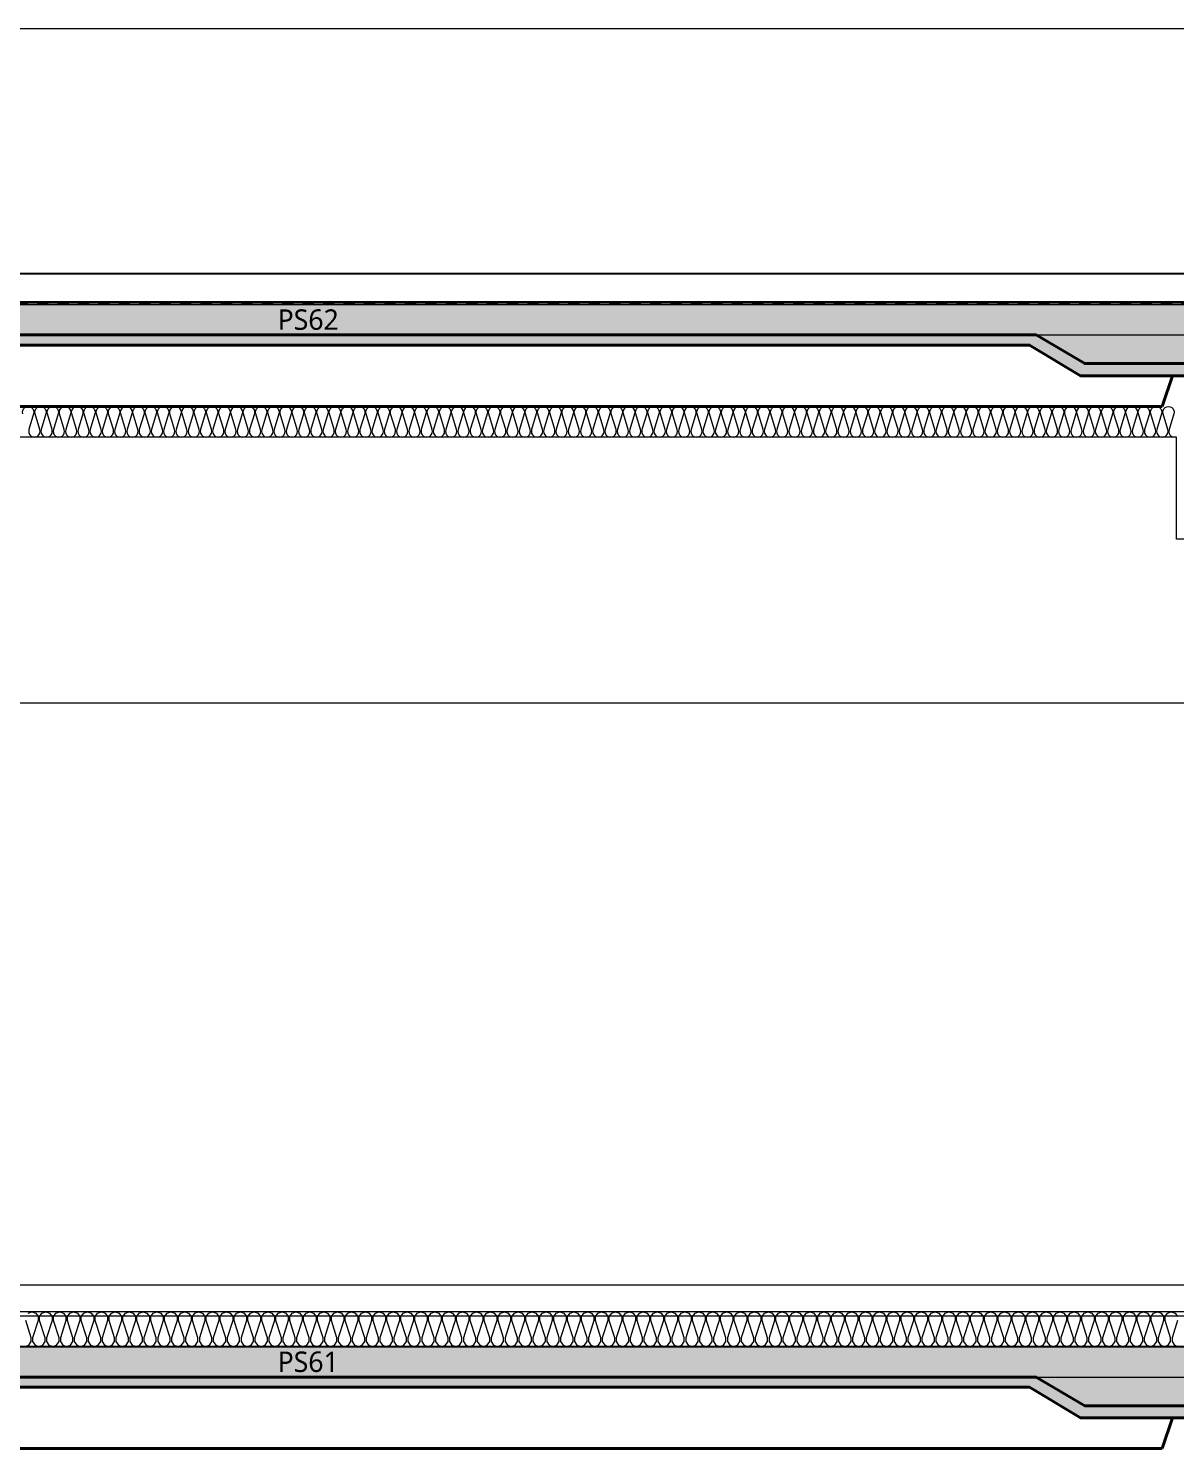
# Model space of a CAD drawing. Header units: millimetres. Extents: x 0 to 420000, y 0 to 297000.
# Drawn here: x 248143 to 253758, y 238000 to 244950 of the extents above; entities that cross this region are included whole.
import ezdxf
from ezdxf.enums import TextEntityAlignment as Align

# ---------------------------------------------------------------- set-up
doc = ezdxf.new("R2010")
doc.units = ezdxf.units.MM
doc.linetypes.add('CEN', pattern=[62, 60, -1, 0, -1])
doc.linetypes.add('HID', pattern=[2, 1.1, -0.9])
for name, color, linetype, lineweight in [('A-AXIS-LINE', 1, 'CEN', 15), ('A-CONC-LIN1', 2, 'Continuous', 40), ('A-CONC-LIN2', 7, 'Continuous', 25), ('A-ELEV-LIN3', 8, 'Continuous', 18), ('A-XXXX-FIN2', 6, 'Continuous', 20), ('A-XXXX-INSL2', 8, 'Continuous', 18), ('A-XXXX-WAT1', 9, 'HID', 20)]:
    doc.layers.add(name, color=color, linetype=linetype, lineweight=lineweight)
doc.layers.add('A-CONC-SOLD', color=253, linetype='CEN')
doc.layers.add('A-XXXX-NPLT', color=144, linetype='Continuous', lineweight=15, plot=False)
doc.styles.add('맑은고딕', font='')
doc.styles.get('맑은고딕').set_extended_font_data('Malgun Gothic')

# ---------------------------------------------------------------- blocks, each defined once
blk = doc.blocks.new('axis(220316)')
at = {"layer": 'A-AXIS-LINE', "ltscale": 1000}
for p, q in [((4631788.1, -355868.7), (4955413.1, -355868.7)), ((4631788.1, -360968.7), (4955413.1, -360968.7))]:
    blk.add_line(p, q, dxfattribs=at)
blk = doc.blocks.new('PS61(횡)')
at = {"layer": 'A-CONC-SOLD'}
h = blk.add_hatch(color=256, dxfattribs=at)
h.dxf.hatch_style = 1
h.paths.add_polyline_path([(1020, 0), (1020, -290), (1700, -290), (1937.4, -150), (9062.6, -150), (9300, -290), (9980, -290), (9980, 0)])
h = blk.add_hatch(color=256, dxfattribs=at)
h.dxf.hatch_style = 1
h.paths.add_polyline_path([(9980, -290), (9980, -350), (9280, -350), (9030, -200), (1970, -200), (1720, -350), (1020, -350), (1020, -290), (1700, -290), (1937.4, -150), (9062.6, -150), (9300, -290)])
at = {"layer": 'A-CONC-LIN1', "color": 2}
for p, q in [((1320, -500), (1270, -350)), ((9680, -500), (9730, -350)), ((1320, -500), (9680, -500))]:
    blk.add_line(p, q, dxfattribs=at)
blk.add_lwpolyline([(9980, -290), (9980, -350), (9280, -350), (9030, -200), (1970, -200), (1720, -350), (1020, -350), (1020, -290), (1700, -290), (1937.4, -150), (9062.6, -150), (9300, -290)], close=True, dxfattribs=at)
at = {"layer": 'A-CONC-LIN2'}
blk.add_line((1020, 0), (9980, 0), dxfattribs=at)
at = {"layer": 'A-XXXX-NPLT'}
for p, q in [((1937.4, -150), (1020, -150)), ((9062.6, -150), (9980, -150))]:
    blk.add_line(p, q, dxfattribs=at)
at = {"layer": 'A-XXXX-NPLT', "style": '맑은고딕'}
blk.add_text('PS61', height=100, dxfattribs=at).set_placement((5500, -75), align=Align.MIDDLE)
blk = doc.blocks.new('횡9층')
at = {"layer": 'A-XXXX-FIN2'}
blk.add_lwpolyline([(4890000.6, -236768.7), (4845250.6, -236768.7)], dxfattribs=at)
at = {"layer": 'A-XXXX-INSL2'}
for points in [[(4890000.6, -236898.7), (4845250.6, -236898.7)], [(4849714.6, -237068.7), (4849733.3, -237061.9), (4849745.2, -237044.9), (4849745.2, -237026.2), (4849718, -236941.2)], [(4849729.9, -236905.5), (4849748.6, -236898.7), (4849767.3, -236905.5), (4849779.2, -236922.5), (4849779.2, -236941.2), (4849752, -237026.2), (4849752, -237044.9), (4849763.9, -237061.9), (4849782.6, -237068.7), (4849801.3, -237061.9), (4849813.2, -237044.9), (4849813.2, -237026.2), (4849786, -236941.2), (4849786, -236922.5), (4849797.9, -236905.5), (4849816.6, -236898.7), (4849835.3, -236905.5), (4849847.2, -236922.5), (4849847.2, -236941.2), (4849820, -237026.2), (4849820, -237044.9), (4849831.9, -237061.9), (4849850.6, -237068.7), (4849869.3, -237061.9), (4849881.2, -237044.9), (4849881.2, -237026.2), (4849854, -236941.2), (4849854, -236922.5), (4849865.9, -236905.5), (4849884.6, -236898.7), (4849903.3, -236905.5), (4849915.2, -236922.5), (4849915.2, -236941.2), (4849888, -237026.2), (4849888, -237044.9), (4849899.9, -237061.9), (4849918.6, -237068.7), (4849937.3, -237061.9), (4849949.2, -237044.9), (4849949.2, -237026.2), (4849922, -236941.2), (4849922, -236922.5), (4849933.9, -236905.5), (4849952.6, -236898.7), (4849971.3, -236905.5), (4849983.2, -236922.5), (4849983.2, -236941.2), (4849956, -237026.2), (4849956, -237044.9), (4849967.9, -237061.9), (4849986.6, -237068.7), (4850005.3, -237061.9), (4850017.2, -237044.9), (4850017.2, -237026.2), (4849990, -236941.2), (4849990, -236922.5), (4850001.9, -236905.5), (4850020.6, -236898.7), (4850039.3, -236905.5), (4850051.2, -236922.5), (4850051.2, -236941.2), (4850024, -237026.2), (4850024, -237044.9), (4850035.9, -237061.9), (4850054.6, -237068.7), (4850073.3, -237061.9), (4850085.2, -237044.9), (4850085.2, -237026.2), (4850058, -236941.2), (4850058, -236922.5), (4850069.9, -236905.5), (4850088.6, -236898.7), (4850107.3, -236905.5), (4850119.2, -236922.5), (4850119.2, -236941.2), (4850092, -237026.2), (4850092, -237044.9), (4850103.9, -237061.9), (4850122.6, -237068.7), (4850141.3, -237061.9), (4850153.2, -237044.9), (4850153.2, -237026.2), (4850126, -236941.2), (4850126, -236922.5), (4850137.9, -236905.5), (4850156.6, -236898.7), (4850175.3, -236905.5), (4850187.2, -236922.5), (4850187.2, -236941.2), (4850160, -237026.2), (4850160, -237044.9), (4850171.9, -237061.9), (4850190.6, -237068.7), (4850209.3, -237061.9), (4850221.2, -237044.9), (4850221.2, -237026.2), (4850194, -236941.2), (4850194, -236922.5), (4850205.9, -236905.5), (4850224.6, -236898.7), (4850243.3, -236905.5), (4850255.2, -236922.5), (4850255.2, -236941.2), (4850228, -237026.2), (4850228, -237044.9), (4850239.9, -237061.9), (4850258.6, -237068.7), (4850277.3, -237061.9), (4850289.2, -237044.9), (4850289.2, -237026.2), (4850262, -236941.2), (4850262, -236922.5), (4850273.9, -236905.5), (4850292.6, -236898.7), (4850311.3, -236905.5), (4850323.2, -236922.5), (4850323.2, -236941.2), (4850296, -237026.2), (4850296, -237044.9), (4850307.9, -237061.9), (4850326.6, -237068.7), (4850345.3, -237061.9), (4850357.2, -237044.9), (4850357.2, -237026.2), (4850330, -236941.2), (4850330, -236922.5), (4850341.9, -236905.5), (4850360.6, -236898.7), (4850379.3, -236905.5), (4850391.2, -236922.5), (4850391.2, -236941.2), (4850364, -237026.2), (4850364, -237044.9), (4850375.9, -237061.9), (4850394.6, -237068.7), (4850413.3, -237061.9), (4850425.2, -237044.9), (4850425.2, -237026.2), (4850398, -236941.2), (4850398, -236922.5), (4850409.9, -236905.5), (4850428.6, -236898.7), (4850447.3, -236905.5), (4850459.2, -236922.5), (4850459.2, -236941.2), (4850432, -237026.2), (4850432, -237044.9), (4850443.9, -237061.9), (4850462.6, -237068.7), (4850481.3, -237061.9), (4850493.2, -237044.9), (4850493.2, -237026.2), (4850466, -236941.2), (4850466, -236922.5), (4850477.9, -236905.5), (4850496.6, -236898.7), (4850515.3, -236905.5), (4850527.2, -236922.5), (4850527.2, -236941.2), (4850500, -237026.2), (4850500, -237044.9), (4850511.9, -237061.9), (4850530.6, -237068.7), (4850549.3, -237061.9), (4850561.2, -237044.9), (4850561.2, -237026.2), (4850534, -236941.2), (4850534, -236922.5), (4850545.9, -236905.5), (4850564.6, -236898.7), (4850583.3, -236905.5), (4850595.2, -236922.5), (4850595.2, -236941.2), (4850568, -237026.2), (4850568, -237044.9), (4850579.9, -237061.9), (4850598.6, -237068.7), (4850617.3, -237061.9), (4850629.2, -237044.9), (4850629.2, -237026.2), (4850602, -236941.2), (4850602, -236922.5), (4850613.9, -236905.5), (4850632.6, -236898.7), (4850651.3, -236905.5), (4850663.2, -236922.5), (4850663.2, -236941.2), (4850636, -237026.2), (4850636, -237044.9), (4850647.9, -237061.9), (4850666.6, -237068.7), (4850685.3, -237061.9), (4850697.2, -237044.9), (4850697.2, -237026.2), (4850670, -236941.2), (4850670, -236922.5), (4850681.9, -236905.5), (4850700.6, -236898.7), (4850719.3, -236905.5), (4850731.2, -236922.5), (4850731.2, -236941.2), (4850704, -237026.2), (4850704, -237044.9), (4850715.9, -237061.9), (4850734.6, -237068.7), (4850753.3, -237061.9), (4850765.2, -237044.9), (4850765.2, -237026.2), (4850738, -236941.2), (4850738, -236922.5), (4850749.9, -236905.5), (4850768.6, -236898.7), (4850787.3, -236905.5), (4850799.2, -236922.5), (4850799.2, -236941.2), (4850772, -237026.2), (4850772, -237044.9), (4850783.9, -237061.9), (4850802.6, -237068.7), (4850821.3, -237061.9), (4850833.2, -237044.9), (4850833.2, -237026.2), (4850806, -236941.2), (4850806, -236922.5), (4850817.9, -236905.5), (4850836.6, -236898.7), (4850855.3, -236905.5), (4850867.2, -236922.5), (4850867.2, -236941.2), (4850840, -237026.2), (4850840, -237044.9), (4850851.9, -237061.9), (4850870.6, -237068.7), (4850889.3, -237061.9), (4850901.2, -237044.9), (4850901.2, -237026.2), (4850874, -236941.2), (4850874, -236922.5), (4850885.9, -236905.5), (4850904.6, -236898.7), (4850923.3, -236905.5), (4850935.2, -236922.5), (4850935.2, -236941.2), (4850908, -237026.2), (4850908, -237044.9), (4850919.9, -237061.9), (4850938.6, -237068.7), (4850957.3, -237061.9), (4850969.2, -237044.9), (4850969.2, -237026.2), (4850942, -236941.2), (4850942, -236922.5), (4850953.9, -236905.5), (4850972.6, -236898.7), (4850991.3, -236905.5), (4851003.2, -236922.5), (4851003.2, -236941.2), (4850976, -237026.2), (4850976, -237044.9), (4850987.9, -237061.9), (4851006.6, -237068.7), (4851025.3, -237061.9), (4851037.2, -237044.9), (4851037.2, -237026.2), (4851010, -236941.2), (4851010, -236922.5), (4851021.9, -236905.5), (4851040.6, -236898.7), (4851059.3, -236905.5), (4851071.2, -236922.5), (4851071.2, -236941.2), (4851044, -237026.2), (4851044, -237044.9), (4851055.9, -237061.9), (4851074.6, -237068.7), (4851093.3, -237061.9), (4851105.2, -237044.9), (4851105.2, -237026.2), (4851078, -236941.2), (4851078, -236922.5), (4851089.9, -236905.5), (4851108.6, -236898.7), (4851127.3, -236905.5), (4851139.2, -236922.5), (4851139.2, -236941.2), (4851112, -237026.2), (4851112, -237044.9), (4851123.9, -237061.9), (4851142.6, -237068.7), (4851161.3, -237061.9), (4851173.2, -237044.9), (4851173.2, -237026.2), (4851146, -236941.2), (4851146, -236922.5), (4851157.9, -236905.5), (4851176.6, -236898.7), (4851195.3, -236905.5), (4851207.2, -236922.5), (4851207.2, -236941.2), (4851180, -237026.2), (4851180, -237044.9), (4851191.9, -237061.9), (4851210.6, -237068.7), (4851229.3, -237061.9), (4851241.2, -237044.9), (4851241.2, -237026.2), (4851214, -236941.2), (4851214, -236922.5), (4851225.9, -236905.5), (4851244.6, -236898.7), (4851263.3, -236905.5), (4851275.2, -236922.5), (4851275.2, -236941.2), (4851248, -237026.2), (4851248, -237044.9), (4851259.9, -237061.9), (4851278.6, -237068.7), (4851297.3, -237061.9), (4851309.2, -237044.9), (4851309.2, -237026.2), (4851282, -236941.2), (4851282, -236922.5), (4851293.9, -236905.5), (4851312.6, -236898.7), (4851331.3, -236905.5), (4851343.2, -236922.5), (4851343.2, -236941.2), (4851316, -237026.2), (4851316, -237044.9), (4851327.9, -237061.9), (4851346.6, -237068.7), (4851365.3, -237061.9), (4851377.2, -237044.9), (4851377.2, -237026.2), (4851350, -236941.2), (4851350, -236922.5), (4851361.9, -236905.5), (4851380.6, -236898.7), (4851399.3, -236905.5), (4851411.2, -236922.5), (4851411.2, -236941.2), (4851384, -237026.2), (4851384, -237044.9), (4851395.9, -237061.9), (4851414.6, -237068.7), (4851433.3, -237061.9), (4851445.2, -237044.9), (4851445.2, -237026.2), (4851418, -236941.2), (4851418, -236922.5), (4851429.9, -236905.5), (4851448.6, -236898.7), (4851467.3, -236905.5), (4851479.2, -236922.5), (4851479.2, -236941.2), (4851452, -237026.2), (4851452, -237044.9), (4851463.9, -237061.9), (4851482.6, -237068.7), (4851501.3, -237061.9), (4851513.2, -237044.9), (4851513.2, -237026.2), (4851486, -236941.2), (4851486, -236922.5), (4851497.9, -236905.5), (4851516.6, -236898.7), (4851535.3, -236905.5), (4851547.2, -236922.5), (4851547.2, -236941.2), (4851520, -237026.2), (4851520, -237044.9), (4851531.9, -237061.9), (4851550.6, -237068.7), (4851569.3, -237061.9), (4851581.2, -237044.9), (4851581.2, -237026.2), (4851554, -236941.2), (4851554, -236922.5), (4851565.9, -236905.5), (4851584.6, -236898.7), (4851603.3, -236905.5), (4851615.2, -236922.5), (4851615.2, -236941.2), (4851588, -237026.2), (4851588, -237044.9), (4851599.9, -237061.9), (4851618.6, -237068.7), (4851637.3, -237061.9), (4851649.2, -237044.9), (4851649.2, -237026.2), (4851622, -236941.2), (4851622, -236922.5), (4851633.9, -236905.5), (4851652.6, -236898.7), (4851671.3, -236905.5), (4851683.2, -236922.5), (4851683.2, -236941.2), (4851656, -237026.2), (4851656, -237044.9), (4851667.9, -237061.9), (4851686.6, -237068.7), (4851705.3, -237061.9), (4851717.2, -237044.9), (4851717.2, -237026.2), (4851690, -236941.2), (4851690, -236922.5), (4851701.9, -236905.5), (4851720.6, -236898.7), (4851739.3, -236905.5), (4851751.2, -236922.5), (4851751.2, -236941.2), (4851724, -237026.2), (4851724, -237044.9), (4851735.9, -237061.9), (4851754.6, -237068.7), (4851773.3, -237061.9), (4851785.2, -237044.9), (4851785.2, -237026.2), (4851758, -236941.2), (4851758, -236922.5), (4851769.9, -236905.5), (4851788.6, -236898.7), (4851807.3, -236905.5), (4851819.2, -236922.5), (4851819.2, -236941.2), (4851792, -237026.2), (4851792, -237044.9), (4851803.9, -237061.9), (4851822.6, -237068.7), (4851841.3, -237061.9), (4851853.2, -237044.9), (4851853.2, -237026.2), (4851826, -236941.2), (4851826, -236922.5), (4851837.9, -236905.5), (4851856.6, -236898.7), (4851875.3, -236905.5), (4851887.2, -236922.5), (4851887.2, -236941.2), (4851860, -237026.2), (4851860, -237044.9), (4851871.9, -237061.9), (4851890.6, -237068.7), (4851909.3, -237061.9), (4851921.2, -237044.9), (4851921.2, -237026.2), (4851894, -236941.2), (4851894, -236922.5), (4851905.9, -236905.5), (4851924.6, -236898.7), (4851943.3, -236905.5), (4851955.2, -236922.5), (4851955.2, -236941.2), (4851928, -237026.2), (4851928, -237044.9), (4851939.9, -237061.9), (4851958.6, -237068.7), (4851977.3, -237061.9), (4851989.2, -237044.9), (4851989.2, -237026.2), (4851962, -236941.2), (4851962, -236922.5), (4851973.9, -236905.5), (4851992.6, -236898.7), (4852011.3, -236905.5), (4852023.2, -236922.5), (4852023.2, -236941.2), (4851996, -237026.2), (4851996, -237044.9), (4852007.9, -237061.9), (4852026.6, -237068.7), (4852045.3, -237061.9), (4852057.2, -237044.9), (4852057.2, -237026.2), (4852030, -236941.2), (4852030, -236922.5), (4852041.9, -236905.5), (4852060.6, -236898.7), (4852079.3, -236905.5), (4852091.2, -236922.5), (4852091.2, -236941.2), (4852064, -237026.2), (4852064, -237044.9), (4852075.9, -237061.9), (4852094.6, -237068.7), (4852113.3, -237061.9), (4852125.2, -237044.9), (4852125.2, -237026.2), (4852098, -236941.2), (4852098, -236922.5), (4852109.9, -236905.5), (4852128.6, -236898.7), (4852147.3, -236905.5), (4852159.2, -236922.5), (4852159.2, -236941.2), (4852132, -237026.2), (4852132, -237044.9), (4852143.9, -237061.9), (4852162.6, -237068.7), (4852181.3, -237061.9), (4852193.2, -237044.9), (4852193.2, -237026.2), (4852166, -236941.2), (4852166, -236922.5), (4852177.9, -236905.5), (4852196.6, -236898.7), (4852215.3, -236905.5), (4852227.2, -236922.5), (4852227.2, -236941.2), (4852200, -237026.2), (4852200, -237044.9), (4852211.9, -237061.9), (4852230.6, -237068.7), (4852249.3, -237061.9), (4852261.2, -237044.9), (4852261.2, -237026.2), (4852234, -236941.2), (4852234, -236922.5), (4852245.9, -236905.5), (4852264.6, -236898.7), (4852283.3, -236905.5), (4852295.2, -236922.5), (4852295.2, -236941.2), (4852268, -237026.2), (4852268, -237044.9), (4852279.9, -237061.9), (4852298.6, -237068.7), (4852317.3, -237061.9), (4852329.2, -237044.9), (4852329.2, -237026.2), (4852302, -236941.2), (4852302, -236922.5), (4852313.9, -236905.5), (4852332.6, -236898.7), (4852351.3, -236905.5), (4852363.2, -236922.5), (4852363.2, -236941.2), (4852336, -237026.2), (4852336, -237044.9), (4852347.9, -237061.9), (4852366.6, -237068.7), (4852385.3, -237061.9), (4852397.2, -237044.9), (4852397.2, -237026.2), (4852370, -236941.2), (4852370, -236922.5), (4852381.9, -236905.5), (4852400.6, -236898.7), (4852419.3, -236905.5), (4852431.2, -236922.5), (4852431.2, -236941.2), (4852404, -237026.2), (4852404, -237044.9), (4852415.9, -237061.9), (4852434.6, -237068.7), (4852453.3, -237061.9), (4852465.2, -237044.9), (4852465.2, -237026.2), (4852438, -236941.2), (4852438, -236922.5), (4852449.9, -236905.5), (4852468.6, -236898.7), (4852487.3, -236905.5), (4852499.2, -236922.5), (4852499.2, -236941.2), (4852472, -237026.2), (4852472, -237044.9), (4852483.9, -237061.9), (4852502.6, -237068.7), (4852521.3, -237061.9), (4852533.2, -237044.9), (4852533.2, -237026.2), (4852506, -236941.2), (4852506, -236922.5), (4852517.9, -236905.5), (4852536.6, -236898.7), (4852555.3, -236905.5), (4852567.2, -236922.5), (4852567.2, -236941.2), (4852540, -237026.2), (4852540, -237044.9), (4852551.9, -237061.9), (4852570.6, -237068.7), (4852589.3, -237061.9), (4852601.2, -237044.9), (4852601.2, -237026.2), (4852574, -236941.2), (4852574, -236922.5), (4852585.9, -236905.5), (4852604.6, -236898.7), (4852623.3, -236905.5), (4852635.2, -236922.5), (4852635.2, -236941.2), (4852608, -237026.2), (4852608, -237044.9), (4852619.9, -237061.9), (4852638.6, -237068.7), (4852657.3, -237061.9), (4852669.2, -237044.9), (4852669.2, -237026.2), (4852642, -236941.2), (4852642, -236922.5), (4852653.9, -236905.5), (4852672.6, -236898.7), (4852691.3, -236905.5), (4852703.2, -236922.5), (4852703.2, -236941.2), (4852676, -237026.2), (4852676, -237044.9), (4852687.9, -237061.9), (4852706.6, -237068.7), (4852725.3, -237061.9), (4852737.2, -237044.9), (4852737.2, -237026.2), (4852710, -236941.2), (4852710, -236922.5), (4852721.9, -236905.5), (4852740.6, -236898.7), (4852759.3, -236905.5), (4852771.2, -236922.5), (4852771.2, -236941.2), (4852744, -237026.2), (4852744, -237044.9), (4852755.9, -237061.9), (4852774.6, -237068.7), (4852793.3, -237061.9), (4852805.2, -237044.9), (4852805.2, -237026.2), (4852778, -236941.2), (4852778, -236922.5), (4852789.9, -236905.5), (4852808.6, -236898.7), (4852827.3, -236905.5), (4852839.2, -236922.5), (4852839.2, -236941.2), (4852812, -237026.2), (4852812, -237044.9), (4852823.9, -237061.9), (4852842.6, -237068.7), (4852861.3, -237061.9), (4852873.2, -237044.9), (4852873.2, -237026.2), (4852846, -236941.2), (4852846, -236922.5), (4852857.9, -236905.5), (4852876.6, -236898.7), (4852895.3, -236905.5), (4852907.2, -236922.5), (4852907.2, -236941.2), (4852880, -237026.2), (4852880, -237044.9), (4852891.9, -237061.9), (4852910.6, -237068.7), (4852929.3, -237061.9), (4852941.2, -237044.9), (4852941.2, -237026.2), (4852914, -236941.2), (4852914, -236922.5), (4852925.9, -236905.5), (4852944.6, -236898.7), (4852963.3, -236905.5), (4852975.2, -236922.5), (4852975.2, -236941.2), (4852948, -237026.2), (4852948, -237044.9), (4852959.9, -237061.9), (4852978.6, -237068.7), (4852997.3, -237061.9), (4853009.2, -237044.9), (4853009.2, -237026.2), (4852982, -236941.2), (4852982, -236922.5), (4852993.9, -236905.5), (4853012.6, -236898.7), (4853031.3, -236905.5), (4853043.2, -236922.5), (4853043.2, -236941.2), (4853016, -237026.2), (4853016, -237044.9), (4853027.9, -237061.9), (4853046.6, -237068.7), (4853065.3, -237061.9), (4853077.2, -237044.9), (4853077.2, -237026.2), (4853050, -236941.2), (4853050, -236922.5), (4853061.9, -236905.5), (4853080.6, -236898.7), (4853099.3, -236905.5), (4853111.2, -236922.5), (4853111.2, -236941.2), (4853084, -237026.2), (4853084, -237044.9), (4853095.9, -237061.9), (4853114.6, -237068.7), (4853133.3, -237061.9), (4853145.2, -237044.9), (4853145.2, -237026.2), (4853118, -236941.2), (4853118, -236922.5), (4853129.9, -236905.5), (4853148.6, -236898.7), (4853167.3, -236905.5), (4853179.2, -236922.5), (4853179.2, -236941.2), (4853152, -237026.2), (4853152, -237044.9), (4853163.9, -237061.9), (4853182.6, -237068.7), (4853201.3, -237061.9), (4853213.2, -237044.9), (4853213.2, -237026.2), (4853186, -236941.2), (4853186, -236922.5), (4853197.9, -236905.5), (4853216.6, -236898.7), (4853235.3, -236905.5), (4853247.2, -236922.5), (4853247.2, -236941.2), (4853220, -237026.2), (4853220, -237044.9), (4853231.9, -237061.9), (4853250.6, -237068.7), (4853269.3, -237061.9), (4853281.2, -237044.9), (4853281.2, -237026.2), (4853254, -236941.2), (4853254, -236922.5), (4853265.9, -236905.5), (4853284.6, -236898.7), (4853303.3, -236905.5), (4853315.2, -236922.5), (4853315.2, -236941.2), (4853288, -237026.2), (4853288, -237044.9), (4853299.9, -237061.9), (4853318.6, -237068.7), (4853337.3, -237061.9), (4853349.2, -237044.9), (4853349.2, -237026.2), (4853322, -236941.2), (4853322, -236922.5), (4853333.9, -236905.5), (4853352.6, -236898.7), (4853371.3, -236905.5), (4853383.2, -236922.5), (4853383.2, -236941.2), (4853356, -237026.2), (4853356, -237044.9), (4853367.9, -237061.9), (4853386.6, -237068.7), (4853405.3, -237061.9), (4853417.2, -237044.9), (4853417.2, -237026.2), (4853390, -236941.2), (4853390, -236922.5), (4853401.9, -236905.5), (4853420.6, -236898.7), (4853439.3, -236905.5), (4853451.2, -236922.5), (4853451.2, -236941.2), (4853424, -237026.2), (4853424, -237044.9), (4853435.9, -237061.9), (4853454.6, -237068.7), (4853473.3, -237061.9), (4853485.2, -237044.9), (4853485.2, -237026.2), (4853458, -236941.2), (4853458, -236922.5), (4853469.9, -236905.5), (4853488.6, -236898.7), (4853507.3, -236905.5), (4853519.2, -236922.5), (4853519.2, -236941.2), (4853492, -237026.2), (4853492, -237044.9), (4853503.9, -237061.9), (4853522.6, -237068.7), (4853541.3, -237061.9), (4853553.2, -237044.9), (4853553.2, -237026.2), (4853526, -236941.2), (4853526, -236922.5), (4853537.9, -236905.5), (4853556.6, -236898.7), (4853575.3, -236905.5), (4853587.2, -236922.5), (4853587.2, -236941.2), (4853560, -237026.2), (4853560, -237044.9), (4853571.9, -237061.9), (4853590.6, -237068.7), (4853609.3, -237061.9), (4853621.2, -237044.9), (4853621.2, -237026.2), (4853594, -236941.2), (4853594, -236922.5), (4853605.9, -236905.5), (4853624.6, -236898.7), (4853643.3, -236905.5), (4853655.2, -236922.5), (4853655.2, -236941.2), (4853628, -237026.2), (4853628, -237044.9), (4853639.9, -237061.9), (4853658.6, -237068.7), (4853677.3, -237061.9), (4853689.2, -237044.9), (4853689.2, -237026.2), (4853662, -236941.2), (4853662, -236922.5), (4853673.9, -236905.5), (4853692.6, -236898.7), (4853711.3, -236905.5), (4853723.2, -236922.5), (4853723.2, -236941.2), (4853696, -237026.2), (4853696, -237044.9), (4853707.9, -237061.9), (4853726.6, -237068.7), (4853745.3, -237061.9), (4853757.2, -237044.9), (4853757.2, -237026.2), (4853730, -236941.2), (4853730, -236922.5), (4853741.9, -236905.5), (4853760.6, -236898.7), (4853779.3, -236905.5), (4853791.2, -236922.5), (4853791.2, -236941.2), (4853764, -237026.2), (4853764, -237044.9), (4853775.9, -237061.9), (4853794.6, -237068.7), (4853813.3, -237061.9), (4853825.2, -237044.9), (4853825.2, -237026.2), (4853798, -236941.2), (4853798, -236922.5), (4853809.9, -236905.5), (4853828.6, -236898.7), (4853847.3, -236905.5), (4853859.2, -236922.5), (4853859.2, -236941.2), (4853832, -237026.2), (4853832, -237044.9), (4853843.9, -237061.9), (4853862.6, -237068.7), (4853881.3, -237061.9), (4853893.2, -237044.9), (4853893.2, -237026.2), (4853866, -236941.2), (4853866, -236922.5), (4853877.9, -236905.5), (4853896.6, -236898.7), (4853915.3, -236905.5), (4853927.2, -236922.5), (4853927.2, -236941.2), (4853900, -237026.2), (4853900, -237044.9), (4853911.9, -237061.9), (4853930.6, -237068.7), (4853949.3, -237061.9), (4853961.2, -237044.9), (4853961.2, -237026.2), (4853934, -236941.2), (4853934, -236922.5), (4853945.9, -236905.5), (4853964.6, -236898.7), (4853983.3, -236905.5), (4853995.2, -236922.5), (4853995.2, -236941.2), (4853968, -237026.2), (4853968, -237044.9), (4853979.9, -237061.9), (4853998.6, -237068.7), (4854017.3, -237061.9), (4854029.2, -237044.9), (4854029.2, -237026.2), (4854002, -236941.2), (4854002, -236922.5), (4854013.9, -236905.5), (4854032.6, -236898.7), (4854051.3, -236905.5), (4854063.2, -236922.5), (4854063.2, -236941.2), (4854036, -237026.2), (4854036, -237044.9), (4854047.9, -237061.9), (4854066.6, -237068.7), (4854085.3, -237061.9), (4854097.2, -237044.9), (4854097.2, -237026.2), (4854070, -236941.2), (4854070, -236922.5), (4854081.9, -236905.5), (4854100.6, -236898.7), (4854119.3, -236905.5), (4854131.2, -236922.5), (4854131.2, -236941.2), (4854104, -237026.2), (4854104, -237044.9), (4854115.9, -237061.9), (4854134.6, -237068.7), (4854153.3, -237061.9), (4854165.2, -237044.9), (4854165.2, -237026.2), (4854138, -236941.2), (4854138, -236922.5), (4854149.9, -236905.5), (4854168.6, -236898.7), (4854187.3, -236905.5), (4854199.2, -236922.5), (4854199.2, -236941.2), (4854172, -237026.2), (4854172, -237044.9), (4854183.9, -237061.9), (4854202.6, -237068.7), (4854221.3, -237061.9), (4854233.2, -237044.9), (4854233.2, -237026.2), (4854206, -236941.2), (4854206, -236922.5), (4854217.9, -236905.5), (4854236.6, -236898.7), (4854255.3, -236905.5), (4854267.2, -236922.5), (4854267.2, -236941.2), (4854240, -237026.2), (4854240, -237044.9), (4854251.9, -237061.9), (4854270.6, -237068.7), (4854289.3, -237061.9), (4854301.2, -237044.9), (4854301.2, -237026.2), (4854274, -236941.2), (4854274, -236922.5), (4854285.9, -236905.5), (4854304.6, -236898.7), (4854323.3, -236905.5), (4854335.2, -236922.5), (4854335.2, -236941.2), (4854308, -237026.2), (4854308, -237044.9), (4854319.9, -237061.9), (4854338.6, -237068.7), (4854357.3, -237061.9), (4854369.2, -237044.9), (4854369.2, -237026.2), (4854342, -236941.2), (4854342, -236922.5), (4854353.9, -236905.5), (4854372.6, -236898.7), (4854391.3, -236905.5), (4854403.2, -236922.5), (4854403.2, -236941.2), (4854376, -237026.2), (4854376, -237044.9), (4854387.9, -237061.9), (4854406.6, -237068.7), (4854425.3, -237061.9), (4854437.2, -237044.9), (4854437.2, -237026.2), (4854410, -236941.2), (4854410, -236922.5), (4854421.9, -236905.5), (4854440.6, -236898.7), (4854459.3, -236905.5), (4854471.2, -236922.5), (4854471.2, -236941.2), (4854444, -237026.2), (4854444, -237044.9), (4854455.9, -237061.9), (4854474.6, -237068.7), (4854493.3, -237061.9), (4854505.2, -237044.9), (4854505.2, -237026.2), (4854478, -236941.2), (4854478, -236922.5), (4854489.9, -236905.5), (4854508.6, -236898.7), (4854527.3, -236905.5), (4854539.2, -236922.5), (4854539.2, -236941.2), (4854512, -237026.2), (4854512, -237044.9), (4854523.9, -237061.9), (4854542.6, -237068.7), (4854561.3, -237061.9), (4854573.2, -237044.9), (4854573.2, -237026.2), (4854546, -236941.2), (4854546, -236922.5), (4854557.9, -236905.5), (4854576.6, -236898.7), (4854595.3, -236905.5), (4854607.2, -236922.5), (4854607.2, -236941.2), (4854580, -237026.2), (4854580, -237044.9), (4854591.9, -237061.9), (4854610.6, -237068.7), (4854629.3, -237061.9), (4854641.2, -237044.9), (4854641.2, -237026.2), (4854614, -236941.2), (4854614, -236922.5), (4854625.9, -236905.5), (4854644.6, -236898.7), (4854663.3, -236905.5), (4854675.2, -236922.5), (4854675.2, -236941.2), (4854648, -237026.2), (4854648, -237044.9), (4854659.9, -237061.9), (4854678.6, -237068.7), (4854697.3, -237061.9), (4854709.2, -237044.9), (4854709.2, -237026.2), (4854682, -236941.2), (4854682, -236922.5), (4854693.9, -236905.5), (4854712.6, -236898.7), (4854731.3, -236905.5), (4854743.2, -236922.5), (4854743.2, -236941.2), (4854716, -237026.2), (4854716, -237044.9), (4854727.9, -237061.9), (4854746.6, -237068.7), (4854765.3, -237061.9), (4854777.2, -237044.9), (4854777.2, -237026.2), (4854750, -236941.2), (4854750, -236922.5), (4854761.9, -236905.5), (4854780.6, -236898.7), (4854799.3, -236905.5), (4854811.2, -236922.5), (4854811.2, -236941.2), (4854784, -237026.2), (4854784, -237044.9), (4854795.9, -237061.9), (4854814.6, -237068.7), (4854833.3, -237061.9), (4854845.2, -237044.9), (4854845.2, -237026.2), (4854818, -236941.2), (4854818, -236922.5), (4854829.9, -236905.5), (4854848.6, -236898.7), (4854867.3, -236905.5), (4854879.2, -236922.5), (4854879.2, -236941.2), (4854852, -237026.2), (4854852, -237044.9), (4854863.9, -237061.9), (4854882.6, -237068.7), (4854901.3, -237061.9), (4854913.2, -237044.9), (4854913.2, -237026.2), (4854886, -236941.2), (4854886, -236922.5), (4854897.9, -236905.5), (4854916.6, -236898.7), (4854935.3, -236905.5), (4854947.2, -236922.5), (4854947.2, -236941.2), (4854920, -237026.2), (4854920, -237044.9), (4854931.9, -237061.9), (4854950.6, -237068.7), (4854969.3, -237061.9), (4854981.2, -237044.9), (4854981.2, -237026.2), (4854954, -236941.2), (4854954, -236922.5), (4854965.9, -236905.5), (4854984.6, -236898.7), (4855003.3, -236905.5), (4855015.2, -236922.5), (4855015.2, -236941.2), (4854988, -237026.2), (4854988, -237044.9), (4854999.9, -237061.9), (4855018.6, -237068.7), (4855037.3, -237061.9), (4855049.2, -237044.9), (4855049.2, -237026.2), (4855022, -236941.2), (4855022, -236922.5), (4855033.9, -236905.5), (4855052.6, -236898.7), (4855071.3, -236905.5), (4855083.2, -236922.5), (4855083.2, -236941.2), (4855056, -237026.2), (4855056, -237044.9), (4855067.9, -237061.9), (4855086.6, -237068.7), (4855105.3, -237061.9), (4855117.2, -237044.9), (4855117.2, -237026.2), (4855090, -236941.2), (4855090, -236922.5), (4855101.9, -236905.5), (4855120.6, -236898.7), (4855139.3, -236905.5), (4855151.2, -236922.5), (4855151.2, -236941.2), (4855124, -237026.2), (4855124, -237044.9), (4855135.9, -237061.9), (4855154.6, -237068.7), (4855173.3, -237061.9), (4855185.2, -237044.9), (4855185.2, -237026.2), (4855158, -236941.2), (4855158, -236922.5), (4855169.9, -236905.5), (4855188.6, -236898.7), (4855207.3, -236905.5), (4855219.2, -236922.5), (4855219.2, -236941.2), (4855192, -237026.2), (4855192, -237044.9), (4855203.9, -237061.9), (4855222.6, -237068.7), (4855241.3, -237061.9), (4855253.2, -237044.9), (4855253.2, -237026.2), (4855226, -236941.2), (4855226, -236922.5), (4855237.9, -236905.5), (4855256.6, -236898.7), (4855275.3, -236905.5), (4855287.2, -236922.5), (4855287.2, -236941.2), (4855260, -237026.2), (4855260, -237044.9), (4855271.9, -237061.9), (4855290.6, -237068.7), (4855309.3, -237061.9), (4855321.2, -237044.9), (4855321.2, -237026.2), (4855294, -236941.2), (4855294, -236922.5), (4855305.9, -236905.5), (4855324.6, -236898.7), (4855343.3, -236905.5), (4855355.2, -236922.5)], [(4855355.2, -236941.2), (4855328, -237026.2), (4855328, -237044.9), (4855339.9, -237061.9), (4855358.6, -237068.7)]]:
    blk.add_lwpolyline(points, dxfattribs=at)
blk.add_blockref('PS61(횡)', (4845600.6, -237068.7))
blk = doc.blocks.new('PS62(횡)')
at = {"layer": 'A-CONC-SOLD'}
h = blk.add_hatch(color=256, dxfattribs=at)
h.dxf.hatch_style = 1
h.paths.add_polyline_path([(1020, 0), (1020, -290), (1700, -290), (1937.4, -150), (9062.6, -150), (9300, -290), (9980, -290), (9980, 0)])
h = blk.add_hatch(color=256, dxfattribs=at)
h.dxf.hatch_style = 1
h.paths.add_polyline_path([(9980, -290), (9980, -350), (9280, -350), (9030, -200), (1970, -200), (1720, -350), (1020, -350), (1020, -290), (1700, -290), (1937.4, -150), (9062.6, -150), (9300, -290)])
at = {"layer": 'A-CONC-LIN1', "color": 2}
for p, q in [((1320, -500), (1270, -350)), ((9680, -500), (9730, -350)), ((1320, -500), (9680, -500))]:
    blk.add_line(p, q, dxfattribs=at)
blk.add_lwpolyline([(9980, -290), (9980, -350), (9280, -350), (9030, -200), (1970, -200), (1720, -350), (1020, -350), (1020, -290), (1700, -290), (1937.4, -150), (9062.6, -150), (9300, -290)], close=True, dxfattribs=at)
at = {"layer": 'A-CONC-LIN2'}
blk.add_line((1020, 0), (9980, 0), dxfattribs=at)
at = {"layer": 'A-XXXX-NPLT'}
for p, q in [((1937.4, -150), (1020, -150)), ((9062.6, -150), (9980, -150))]:
    blk.add_line(p, q, dxfattribs=at)
at = {"layer": 'A-XXXX-NPLT', "style": '맑은고딕'}
blk.add_text('PS62', height=100, dxfattribs=at).set_placement((5500, -75), align=Align.MIDDLE)
blk = doc.blocks.new('지원시설(210727)')
at = {"layer": 'A-CONC-LIN2'}
blk.add_line((4825380.6, -221468.7), (4859270.6, -221468.7), dxfattribs=at)
blk.add_lwpolyline([(4859315.6, -220438.7), (4859290.6, -220443.7), (4859290.6, -221593.7), (4859275.6, -221608.7), (4825375.6, -221608.7), (4825360.6, -221593.7), (4825360.6, -220443.7), (4825335.6, -220438.7)], dxfattribs=at)
at = {"layer": 'A-ELEV-LIN3'}
blk.add_line((4824980.1, -220268.7), (4859300.6, -220268.7), dxfattribs=at)
at = {"layer": 'A-XXXX-FIN2'}
blk.add_lwpolyline([(4825350.6, -223268.7), (4825650.6, -223268.7), (4825650.6, -223568.7), (4855950.6, -223568.7)], dxfattribs=at)
at = {"layer": 'A-XXXX-WAT1', "ltscale": 50}
blk.add_lwpolyline([(4825335.6, -220438.7), (4825355.6, -220446.7), (4825355.6, -221595.8), (4825373.5, -221613.7), (4859277.6, -221613.7), (4859295.6, -221595.8), (4859295.6, -220446.7), (4859315.6, -220438.7)], dxfattribs=at)
blk.add_blockref('PS62(횡)', (4825600.6, -221618.7))

msp = doc.modelspace()

# ---------------------------------------------------------------- linework, layer by layer
at = {"layer": 'A-XXXX-INSL2'}
msp.add_lwpolyline([(248116, 243063.6, -1.37259), (248169, 243063.6), (248146, 242986.4, 1.37259), (248199, 242986.4), (248176, 243063.6, -1.37259), (248229, 243063.6), (248206, 242986.4, 1.37259), (248259, 242986.4), (248236, 243063.6, -1.37259), (248289, 243063.6), (248266, 242986.4, 1.37259), (248319, 242986.4), (248296, 243063.6, -1.37259), (248349, 243063.6), (248326, 242986.4, 1.37259), (248379, 242986.4), (248356, 243063.6, -1.37259), (248409, 243063.6), (248386, 242986.4, 1.37259), (248439, 242986.4), (248416, 243063.6, -1.37259), (248469, 243063.6), (248446, 242986.4, 1.37259), (248499, 242986.4), (248476, 243063.6, -1.37259), (248529, 243063.6), (248506, 242986.4, 1.37259), (248559, 242986.4), (248536, 243063.6, -1.37259), (248589, 243063.6), (248566, 242986.4, 1.37259), (248619, 242986.4), (248596, 243063.6, -1.37259), (248649, 243063.6), (248626, 242986.4, 1.37259), (248679, 242986.4), (248656, 243063.6, -1.37259), (248709, 243063.6), (248686, 242986.4, 1.37259), (248739, 242986.4), (248716, 243063.6, -1.37259), (248769, 243063.6), (248746, 242986.4, 1.37259), (248799, 242986.4), (248776, 243063.6, -1.37259), (248829, 243063.6), (248806, 242986.4, 1.37259), (248859, 242986.4), (248836, 243063.6, -1.37259), (248889, 243063.6), (248866, 242986.4, 1.37259), (248919, 242986.4), (248896, 243063.6, -1.37259), (248949, 243063.6), (248926, 242986.4, 1.37259), (248979, 242986.4), (248956, 243063.6, -1.37259), (249009, 243063.6), (248986, 242986.4, 1.37259), (249039, 242986.4), (249016, 243063.6, -1.37259), (249069, 243063.6), (249046, 242986.4, 1.37259), (249099, 242986.4), (249076, 243063.6, -1.37259), (249129, 243063.6), (249106, 242986.4, 1.37259), (249159, 242986.4), (249136, 243063.6, -1.37259), (249189, 243063.6), (249166, 242986.4, 1.37259), (249219, 242986.4), (249196, 243063.6, -1.37259), (249249, 243063.6), (249226, 242986.4, 1.37259), (249279, 242986.4), (249256, 243063.6, -1.37259), (249309, 243063.6), (249286, 242986.4, 1.37259), (249339, 242986.4), (249316, 243063.6, -1.37259), (249369, 243063.6), (249346, 242986.4, 1.37259), (249399, 242986.4), (249376, 243063.6, -1.37259), (249429, 243063.6), (249406, 242986.4, 1.37259), (249459, 242986.4), (249436, 243063.6, -1.37259), (249489, 243063.6), (249466, 242986.4, 1.37259), (249519, 242986.4), (249496, 243063.6, -1.37259), (249549, 243063.6), (249526, 242986.4, 1.37259), (249579, 242986.4), (249556, 243063.6, -1.37259), (249609, 243063.6), (249586, 242986.4, 1.37259), (249639, 242986.4), (249616, 243063.6, -1.37259), (249669, 243063.6), (249646, 242986.4, 1.37259), (249699, 242986.4), (249676, 243063.6, -1.37259), (249729, 243063.6), (249706, 242986.4, 1.37259), (249759, 242986.4), (249736, 243063.6, -1.37259), (249789, 243063.6), (249766, 242986.4, 1.37259), (249819, 242986.4), (249796, 243063.6, -1.37259), (249849, 243063.6), (249826, 242986.4, 1.37259), (249879, 242986.4), (249856, 243063.6, -1.37259), (249909, 243063.6), (249886, 242986.4, 1.37259), (249939, 242986.4), (249916, 243063.6, -1.37259), (249969, 243063.6), (249946, 242986.4, 1.37259), (249999, 242986.4), (249976, 243063.6, -1.37259), (250029, 243063.6), (250006, 242986.4, 1.37259), (250059, 242986.4), (250036, 243063.6, -1.37259), (250089, 243063.6), (250066, 242986.4, 1.37259), (250119, 242986.4), (250096, 243063.6, -1.37259), (250149, 243063.6), (250126, 242986.4, 1.37259), (250179, 242986.4), (250156, 243063.6, -1.37259), (250209, 243063.6), (250186, 242986.4, 1.37259), (250239, 242986.4), (250216, 243063.6, -1.37259), (250269, 243063.6), (250246, 242986.4, 1.37259), (250299, 242986.4), (250276, 243063.6, -1.37259), (250329, 243063.6), (250306, 242986.4, 1.37259), (250359, 242986.4), (250336, 243063.6, -1.37259), (250389, 243063.6), (250366, 242986.4, 1.37259), (250419, 242986.4), (250396, 243063.6, -1.37259), (250449, 243063.6), (250426, 242986.4, 1.37259), (250479, 242986.4), (250456, 243063.6, -1.37259), (250509, 243063.6), (250486, 242986.4, 1.37259), (250539, 242986.4), (250516, 243063.6, -1.37259), (250569, 243063.6), (250546, 242986.4, 1.37259), (250599, 242986.4), (250576, 243063.6, -1.37259), (250629, 243063.6), (250606, 242986.4, 1.37259), (250659, 242986.4), (250636, 243063.6, -1.37259), (250689, 243063.6), (250666, 242986.4, 1.37259), (250719, 242986.4), (250696, 243063.6, -1.37259), (250749, 243063.6), (250726, 242986.4, 1.37259), (250779, 242986.4), (250756, 243063.6, -1.37259), (250809, 243063.6), (250786, 242986.4, 1.37259), (250839, 242986.4), (250816, 243063.6, -1.37259), (250869, 243063.6), (250846, 242986.4, 1.37259), (250899, 242986.4), (250876, 243063.6, -1.37259), (250929, 243063.6), (250906, 242986.4, 1.37259), (250959, 242986.4), (250936, 243063.6, -1.37259), (250989, 243063.6), (250966, 242986.4, 1.37259), (251019, 242986.4), (250996, 243063.6, -1.37259), (251049, 243063.6), (251026, 242986.4, 1.37259), (251079, 242986.4), (251056, 243063.6, -1.37259), (251109, 243063.6), (251086, 242986.4, 1.37259), (251139, 242986.4), (251116, 243063.6, -1.37259), (251169, 243063.6), (251146, 242986.4, 1.37259), (251199, 242986.4), (251176, 243063.6, -1.37259), (251229, 243063.6), (251206, 242986.4, 1.37259), (251259, 242986.4), (251236, 243063.6, -1.37259), (251289, 243063.6), (251266, 242986.4, 1.37259), (251319, 242986.4), (251296, 243063.6, -1.37259), (251349, 243063.6), (251326, 242986.4, 1.37259), (251379, 242986.4), (251356, 243063.6, -1.37259), (251409, 243063.6), (251386, 242986.4, 1.37259), (251439, 242986.4), (251416, 243063.6, -1.37259), (251469, 243063.6), (251446, 242986.4, 1.37259), (251499, 242986.4), (251476, 243063.6, -1.37259), (251529, 243063.6), (251506, 242986.4, 1.37259), (251559, 242986.4), (251536, 243063.6, -1.37259), (251589, 243063.6), (251566, 242986.4, 1.37259), (251619, 242986.4), (251596, 243063.6, -1.37259), (251649, 243063.6), (251626, 242986.4, 1.37259), (251679, 242986.4), (251656, 243063.6, -1.37259), (251709, 243063.6), (251686, 242986.4, 1.37259), (251739, 242986.4), (251716, 243063.6, -1.37259), (251769, 243063.6), (251746, 242986.4, 1.37259), (251799, 242986.4), (251776, 243063.6, -1.37259), (251829, 243063.6), (251806, 242986.4, 1.37259), (251859, 242986.4), (251836, 243063.6, -1.37259), (251889, 243063.6), (251866, 242986.4, 1.37259), (251919, 242986.4), (251896, 243063.6, -1.37259), (251949, 243063.6), (251926, 242986.4, 1.37259), (251979, 242986.4), (251956, 243063.6, -1.37259), (252009, 243063.6), (251986, 242986.4, 1.37259), (252039, 242986.4), (252016, 243063.6, -1.37259), (252069, 243063.6), (252046, 242986.4, 1.37259), (252099, 242986.4), (252076, 243063.6, -1.37259), (252129, 243063.6), (252106, 242986.4, 1.37259), (252159, 242986.4), (252136, 243063.6, -1.37259), (252189, 243063.6), (252166, 242986.4, 1.37259), (252219, 242986.4), (252196, 243063.6, -1.37259), (252249, 243063.6), (252226, 242986.4, 1.37259), (252279, 242986.4), (252256, 243063.6, -1.37259), (252309, 243063.6), (252286, 242986.4, 1.37259), (252339, 242986.4), (252316, 243063.6, -1.37259), (252369, 243063.6), (252346, 242986.4, 1.37259), (252399, 242986.4), (252376, 243063.6, -1.37259), (252429, 243063.6), (252406, 242986.4, 1.37259), (252459, 242986.4), (252436, 243063.6, -1.37259), (252489, 243063.6), (252466, 242986.4, 1.37259), (252519, 242986.4), (252496, 243063.6, -1.37259), (252549, 243063.6), (252526, 242986.4, 1.37259), (252579, 242986.4), (252556, 243063.6, -1.37259), (252609, 243063.6), (252586, 242986.4, 1.37259), (252639, 242986.4), (252616, 243063.6, -1.37259), (252669, 243063.6), (252646, 242986.4, 1.37259), (252699, 242986.4), (252676, 243063.6, -1.37259), (252729, 243063.6), (252706, 242986.4, 1.37259), (252759, 242986.4), (252736, 243063.6, -1.37259), (252789, 243063.6), (252766, 242986.4, 1.37259), (252819, 242986.4), (252796, 243063.6, -1.37259), (252849, 243063.6), (252826, 242986.4, 1.37259), (252879, 242986.4), (252856, 243063.6, -1.37259), (252909, 243063.6), (252886, 242986.4, 1.37259), (252939, 242986.4), (252916, 243063.6, -1.37259), (252969, 243063.6), (252946, 242986.4, 1.37259), (252999, 242986.4), (252976, 243063.6, -1.37259), (253029, 243063.6), (253006, 242986.4, 1.37259), (253059, 242986.4), (253036, 243063.6, -1.37259), (253089, 243063.6), (253066, 242986.4, 1.37259), (253119, 242986.4), (253096, 243063.6, -1.37259), (253149, 243063.6), (253126, 242986.4, 1.37259), (253179, 242986.4), (253156, 243063.6, -1.37259), (253209, 243063.6), (253186, 242986.4, 1.37259), (253239, 242986.4), (253216, 243063.6, -1.37259), (253269, 243063.6), (253246, 242986.4, 1.37259), (253299, 242986.4), (253276, 243063.6, -1.37259), (253329, 243063.6), (253306, 242986.4, 1.37259), (253359, 242986.4), (253336, 243063.6, -1.37259), (253389, 243063.6), (253366, 242986.4, 1.37259), (253419, 242986.4), (253396, 243063.6, -1.37259), (253449, 243063.6), (253426, 242986.4, 1.37259), (253479, 242986.4), (253456, 243063.6, -1.37259), (253509, 243063.6), (253486, 242986.4, 1.37259), (253539, 242986.4), (253516, 243063.6, -1.37259), (253569, 243063.6), (253546, 242986.4, 1.37259), (253599, 242986.4), (253576, 243063.6, -1.37259), (253629, 243063.6), (253606, 242986.4, 1.37259), (253659, 242986.4), (253636, 243063.6, -1.37259), (253689, 243063.6), (253666, 242986.4, 1.37259), (253719, 242986.4), (253696, 243063.6, -1.37259), (253749, 243063.6), (253726, 242986.4, 0.509267), (253752.5, 242950)], format="xyb", dxfattribs=at)
msp.add_lwpolyline([(288262.5, 242450), (286762.5, 242450), (286762.5, 242950), (278262.5, 242950), (278262.5, 242450), (275762.5, 242450), (275762.5, 242950), (267262.5, 242950), (267262.5, 242450), (264762.5, 242450), (264762.5, 242950), (256262.5, 242950), (256262.5, 242450), (253762.5, 242450), (253762.5, 242950), (245312.5, 242950), (245312.5, 242450), (243762.5, 242450)], dxfattribs=at)

# ---------------------------------------------------------------- block references
msp.add_blockref('지원시설(210727)', (-4581588.1, 465218.7))
at = {"layer": 'A-AXIS-LINE'}
msp.add_blockref('axis(220316)', (-4581588.1, 599618.7), dxfattribs=at)
at = {"layer": 'A-CONC-LIN1'}
msp.add_blockref('횡9층', (-4601588.1, 475568.7), dxfattribs=at)

doc.saveas('drawing.dxf')
